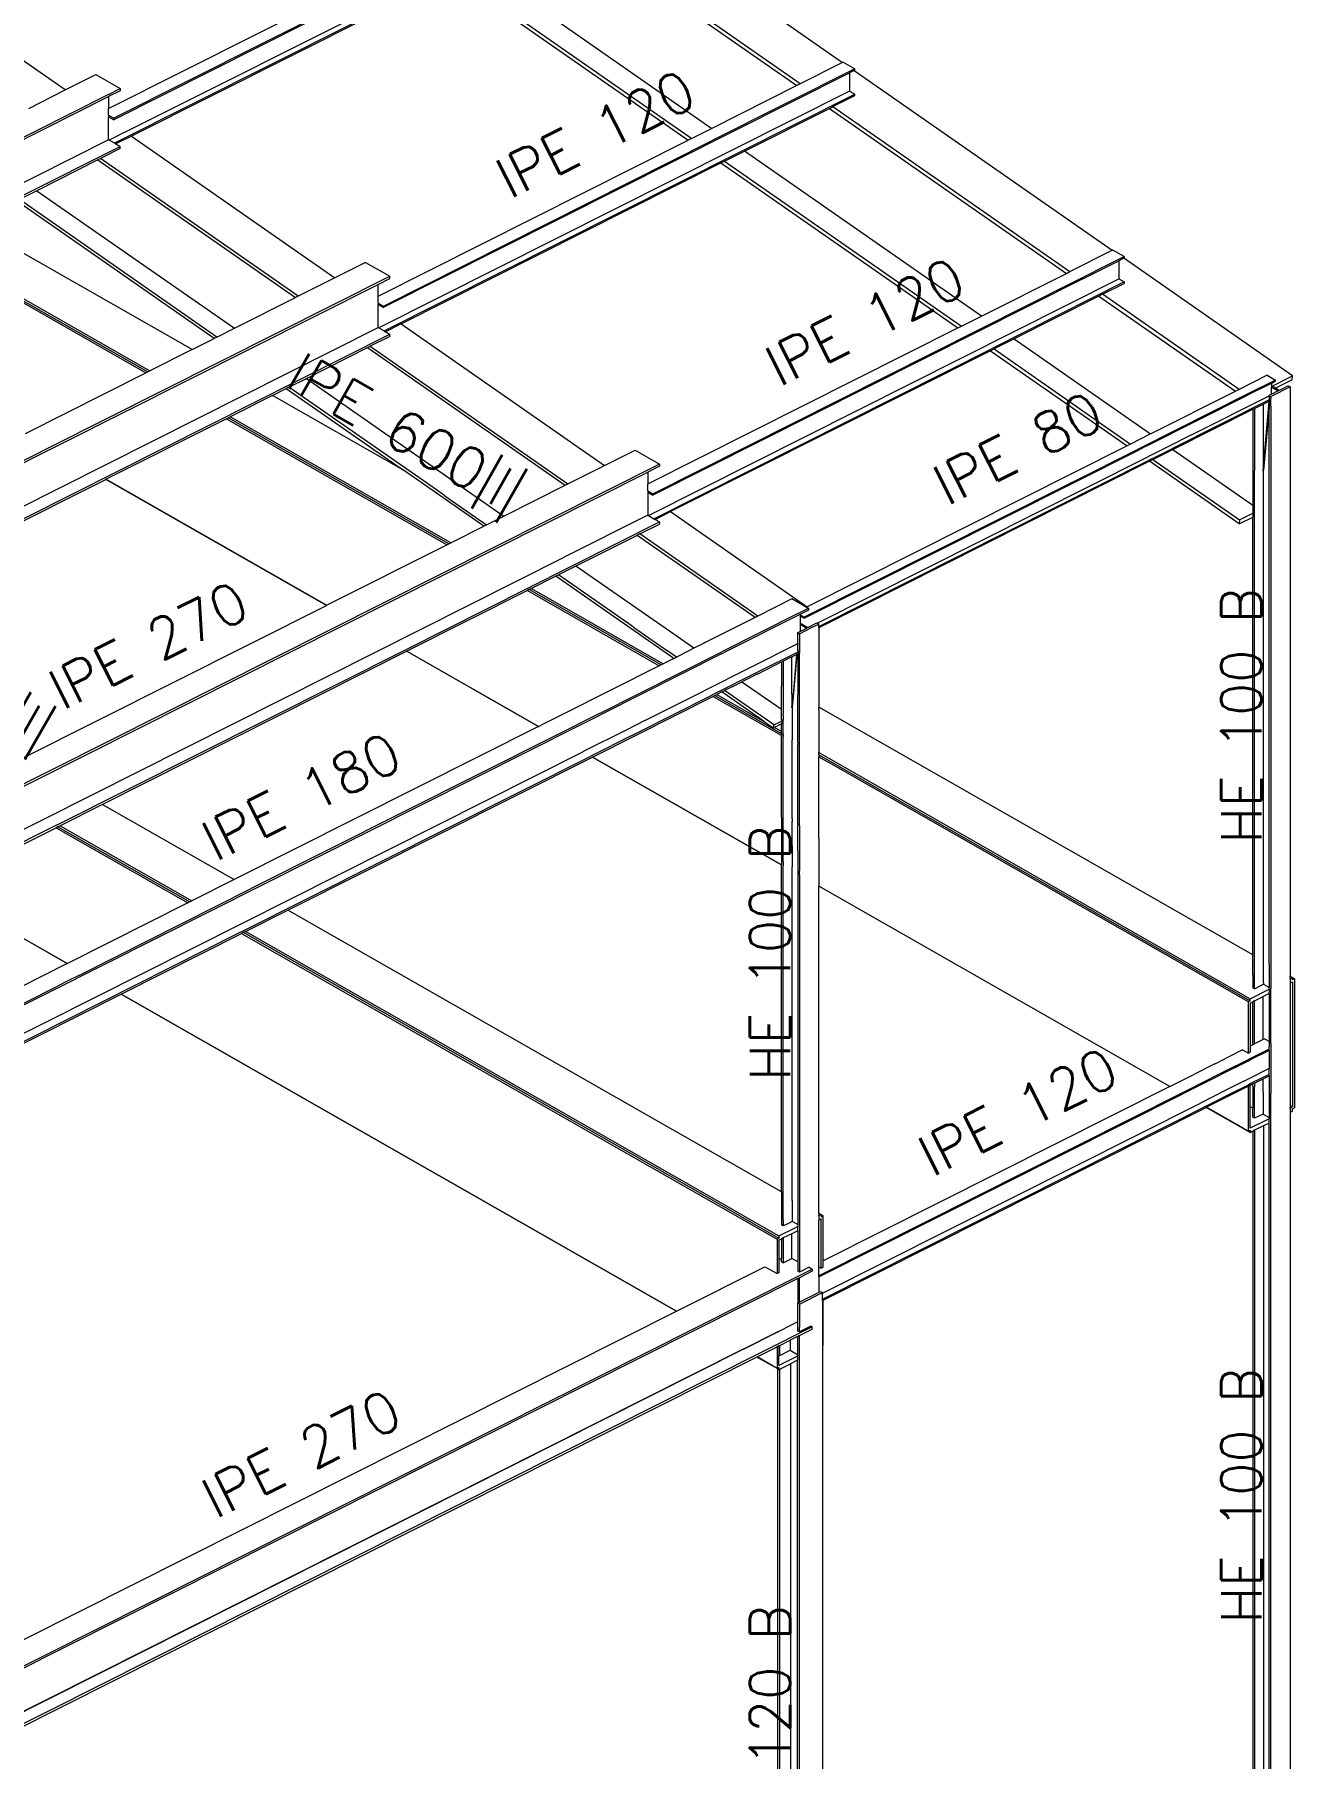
# Model space of a CAD drawing. Header units: millimetres. Extents: x 2 to 172, y 1 to 110.
# Drawn here: x 46.29 to 51.07, y 24.43 to 30.96 of the extents above; entities that cross this region are included whole.
import ezdxf
from ezdxf.enums import TextEntityAlignment as Align

# ---------------------------------------------------------------- set-up
doc = ezdxf.new("R2010")
doc.units = ezdxf.units.MM
doc.layers.add('BARRAS_DE_ACERO', color=7, linetype='Continuous', lineweight=9)
doc.layers.add('REFERENCIA_DE_LAS_BARRAS', color=2, linetype='Continuous', lineweight=9)
doc.styles.add('CYPETXT', font='romans__.ttf', dxfattribs={"height": 0.2})

msp = doc.modelspace()

# ---------------------------------------------------------------- linework, layer by layer
at = {"layer": 'BARRAS_DE_ACERO'}
for p, q in [((48.3588, 31.5276), (46.5932, 30.6392)), ((48.377, 31.5368), (49.3549, 30.8558)), ((46.6375, 30.5927), (48.2605, 31.4094)), ((48.2832, 31.3936), (49.1811, 30.7683)), ((49.1945, 30.7751), (48.2967, 31.4004)), ((46.4091, 30.7517), (45.6864, 31.2551)), ((46.5735, 30.6817), (47.7485, 31.2729)), ((47.9614, 31.2317), (48.8593, 30.6064)), ((47.8722, 31.1868), (48.77, 30.5615)), ((47.8856, 31.1936), (48.7835, 30.5683)), ((47.4309, 31.0661), (46.5932, 30.6445)), ((49.3549, 30.8558), (49.1945, 30.7751)), ((49.3569, 30.8568), (49.3549, 30.8558)), ((49.3569, 30.8568), (49.4007, 30.8318)), ((46.4091, 30.7517), (46.5251, 30.8101)), ((46.5251, 30.8101), (46.6175, 30.7573)), ((47.6179, 29.9294), (49.3803, 30.8162)), ((49.4007, 30.8318), (48.8601, 30.5597)), ((49.1945, 30.7751), (49.1811, 30.7683)), ((49.3985, 30.8254), (49.3803, 30.8162)), ((49.3803, 30.8162), (49.3803, 30.7474)), ((49.3985, 30.8254), (49.4007, 30.8264)), ((49.3985, 30.8254), (50.3764, 30.1443)), ((49.4007, 30.8264), (49.4007, 30.8318)), ((46.5735, 30.7352), (44.3805, 29.6317)), ((46.2706, 30.682), (46.4091, 30.7517)), ((46.5735, 30.7352), (46.6175, 30.7573)), ((46.6175, 30.7487), (46.5735, 30.7266)), ((46.6175, 30.7573), (46.6175, 30.7487)), ((49.3803, 30.7474), (47.5974, 29.8503)), ((47.6178, 29.8386), (49.4007, 30.7358)), ((49.1811, 30.7683), (48.8593, 30.6064)), ((49.3182, 30.6889), (49.4007, 30.7304)), ((49.3803, 30.7474), (49.4007, 30.7358)), ((49.4007, 30.7304), (49.4007, 30.7358)), ((46.5735, 30.6558), (46.5735, 30.6817)), ((46.5735, 30.6558), (46.5735, 30.6504)), ((46.5735, 30.6558), (46.5932, 30.6445)), ((46.5735, 30.6504), (46.5932, 30.6392)), ((46.5735, 30.5631), (46.5735, 30.6504)), ((46.5932, 30.6445), (46.5932, 30.6392)), ((48.9829, 30.5203), (49.3047, 30.6822)), ((49.3047, 30.6822), (49.3182, 30.6889)), ((46.6375, 30.5927), (46.5759, 30.5617)), ((46.6601, 30.5769), (47.4306, 30.0403)), ((48.8593, 30.6064), (48.7835, 30.5683)), ((46.5735, 30.5631), (42.3863, 28.4561)), ((46.5259, 30.4919), (46.6175, 30.538)), ((46.6175, 30.5294), (46.5433, 30.4921)), ((46.5759, 30.5617), (46.5735, 30.5631)), ((46.5962, 30.5501), (46.6012, 30.5473)), ((46.6175, 30.5294), (46.6175, 30.538)), ((47.595, 29.9703), (48.77, 30.5615)), ((47.6147, 29.9331), (48.8601, 30.5597)), ((48.7835, 30.5683), (48.77, 30.5615)), ((48.9071, 30.4821), (48.9829, 30.5203)), ((49.8808, 29.8949), (48.9829, 30.5203)), ((45.413, 29.9319), (46.5259, 30.4919)), ((46.533, 30.4869), (46.3011, 30.3702)), ((46.5433, 30.4921), (46.533, 30.4869)), ((46.533, 30.4869), (46.533, 30.4869)), ((46.533, 30.4869), (47.2818, 29.9654)), ((47.2921, 29.9706), (46.5433, 30.4921)), ((47.6817, 29.8655), (48.8937, 30.4754)), ((48.8937, 30.4754), (48.9071, 30.4821)), ((48.8937, 30.4754), (49.7915, 29.85)), ((48.9071, 30.4821), (49.805, 29.8568)), ((46.9738, 29.8104), (46.225, 30.3319)), ((46.3011, 30.3702), (46.2353, 30.3371)), ((46.9841, 29.8156), (46.2353, 30.3371)), ((46.3011, 30.3702), (47.0499, 29.8487)), ((46.8897, 29.7681), (46.0532, 30.2454)), ((45.8777, 30.1571), (46.7142, 29.6798)), ((45.885, 30.1608), (46.7215, 29.6835)), ((45.8928, 30.1647), (46.7293, 29.6874)), ((50.3764, 30.1443), (50.3784, 30.1453)), ((47.5466, 30.0986), (47.4306, 30.0403)), ((47.5466, 30.0986), (47.639, 30.0459)), ((48.6362, 29.2217), (50.4018, 30.1101)), ((49.8808, 29.8949), (50.2026, 30.0569)), ((50.2651, 30.0359), (50.4018, 30.1047)), ((50.42, 30.1139), (50.4018, 30.1047)), ((51.0599, 29.6683), (50.42, 30.1139)), ((43.9941, 28.2033), (47.595, 30.0152)), ((46.3506, 29.3976), (47.639, 30.0459)), ((47.595, 29.9703), (47.595, 30.0152)), ((48.6189, 29.1388), (50.4018, 30.036)), ((50.2651, 30.0359), (48.6362, 29.2163)), ((50.4222, 30.0243), (49.9242, 29.7738)), ((50.3397, 29.9775), (50.4222, 30.019)), ((50.4222, 30.0243), (50.4222, 30.019)), ((47.0499, 29.8487), (47.2818, 29.9654)), ((47.595, 29.9443), (47.595, 29.9703)), ((47.595, 29.9443), (47.6147, 29.9331)), ((47.6147, 29.9331), (47.6147, 29.9278)), ((47.6147, 29.9278), (47.6179, 29.9294)), ((50.3263, 29.9707), (50.0045, 29.8088)), ((50.3397, 29.9775), (50.3263, 29.9707)), ((50.3263, 29.9707), (50.8439, 29.6102)), ((50.8573, 29.617), (50.3397, 29.9775)), ((47.6817, 29.8655), (48.4522, 29.3289)), ((49.7915, 29.85), (49.805, 29.8568)), ((49.805, 29.8568), (49.8808, 29.8949)), ((46.8897, 29.7681), (46.9738, 29.8104)), ((46.9841, 29.8156), (46.9738, 29.8104)), ((46.9841, 29.8156), (47.0499, 29.8487)), ((47.639, 29.8179), (47.5649, 29.7806)), ((47.595, 29.8516), (47.5974, 29.8503)), ((47.5974, 29.8503), (47.6178, 29.8386)), ((47.6178, 29.8386), (47.6227, 29.8358)), ((47.639, 29.8179), (47.639, 29.8265)), ((48.6166, 29.2588), (49.7915, 29.85)), ((50.0045, 29.8088), (49.9286, 29.7707)), ((50.0045, 29.8088), (50.5212, 29.449)), ((47.3227, 29.6588), (47.5546, 29.7754)), ((47.5546, 29.7754), (47.5649, 29.7806)), ((48.6393, 29.1272), (49.9242, 29.7738)), ((49.9152, 29.7639), (48.7032, 29.154)), ((49.9152, 29.7639), (49.9286, 29.7707)), ((49.9152, 29.7639), (50.4328, 29.4034)), ((49.9286, 29.7707), (50.4463, 29.4102)), ((46.2581, 29.4503), (46.7142, 29.6798)), ((46.7142, 29.6798), (46.7215, 29.6835)), ((50.9819, 29.629), (51.0599, 29.6683)), ((51.0586, 29.6531), (51.0599, 29.6683)), ((47.1944, 29.5942), (47.2465, 29.6204)), ((47.2568, 29.6256), (47.2465, 29.6204)), ((47.2465, 29.6204), (47.691, 29.3109)), ((47.2568, 29.6256), (47.3227, 29.6588)), ((47.7942, 29.2514), (47.2568, 29.6256)), ((50.5221, 29.4483), (50.8439, 29.6102)), ((50.981, 29.6411), (50.8891, 29.5948)), ((50.9789, 29.5981), (50.9727, 29.595)), ((50.9789, 29.6261), (50.9789, 29.6033)), ((50.9789, 29.6261), (51.0049, 29.6112)), ((50.9789, 29.6033), (50.9789, 29.5981)), ((50.981, 29.5992), (50.9789, 29.5981)), ((51.0504, 29.6267), (50.9808, 29.5917)), ((50.981, 29.6411), (50.9955, 29.6483)), ((50.981, 29.6286), (50.981, 29.6411)), ((50.981, 29.5992), (50.9814, 29.5994)), ((51.0049, 29.6112), (50.9814, 29.5994)), ((50.9819, 29.629), (50.9888, 29.6251)), ((50.9955, 29.6213), (50.9888, 29.6251)), ((51.0586, 29.6531), (50.9955, 29.6213)), ((50.9955, 29.6483), (50.9955, 29.6527)), ((51.0093, 29.6134), (50.9955, 29.6213)), ((51.0436, 29.6306), (51.0093, 29.6134)), ((51.0436, 29.6306), (51.0504, 29.6267)), ((51.0504, 29.6267), (51.0504, 27.394)), ((50.508, 29.4031), (50.8891, 29.5948)), ((50.9707, 29.5771), (50.6029, 29.392)), ((50.6066, 29.3895), (50.9091, 29.5417)), ((50.6745, 29.4436), (50.9707, 29.5926)), ((50.9159, 29.5451), (50.948, 29.5613)), ((50.948, 29.5613), (50.9707, 29.5727)), ((50.948, 29.5613), (50.948, 29.3104)), ((50.9727, 29.595), (50.9707, 29.594)), ((50.9707, 29.594), (50.9725, 29.5929)), ((50.9707, 29.5926), (50.9707, 29.594)), ((50.9707, 29.5717), (50.9707, 29.5476)), ((50.9775, 29.5901), (50.9775, 29.5821)), ((50.9775, 29.5542), (50.9775, 29.5821)), ((50.9775, 29.5542), (50.9775, 27.4356)), ((46.5628, 29.2764), (47.0189, 29.5059)), ((47.8554, 29.0286), (47.0189, 29.5059)), ((50.4328, 29.4034), (49.2208, 28.7935)), ((50.4454, 29.4098), (50.4328, 29.4034)), ((50.4463, 29.4102), (50.4454, 29.4098)), ((50.5221, 29.4483), (50.4463, 29.4102)), ((50.508, 29.4031), (50.4781, 29.388)), ((50.5212, 29.449), (50.5221, 29.4483)), ((50.6745, 29.4436), (50.59, 29.401)), ((48.6605, 29.3344), (41.9941, 25.9801)), ((44.6832, 28.5586), (46.3506, 29.3976)), ((48.4522, 29.3289), (48.5681, 29.3872)), ((48.5681, 29.3872), (48.6605, 29.3344)), ((48.6605, 29.3344), (48.6605, 29.3258)), ((49.2095, 28.7497), (50.4781, 29.388)), ((49.2589, 28.7313), (50.5007, 29.3561)), ((49.2644, 28.7185), (50.5137, 29.3471)), ((50.5173, 29.3446), (49.2644, 28.7142)), ((50.2255, 29.2652), (50.4745, 29.3905)), ((50.5007, 29.3561), (50.5142, 29.3629)), ((50.5271, 29.3539), (50.5137, 29.3471)), ((50.5307, 29.3513), (50.5173, 29.3446)), ((50.8579, 29.1074), (50.5173, 29.3446)), ((50.5271, 29.3539), (50.6029, 29.392)), ((50.5307, 29.3513), (50.6066, 29.3895)), ((50.5307, 29.3513), (50.8592, 29.1226)), ((50.6066, 29.3895), (50.9091, 29.1788)), ((45.4085, 28.6956), (46.5623, 29.2761)), ((46.5623, 29.2761), (46.5628, 29.2764)), ((47.3994, 28.7991), (46.5628, 29.2764)), ((47.9953, 29.099), (47.691, 29.3109)), ((48.6605, 29.3258), (48.6166, 29.3037)), ((50.9159, 29.2755), (50.9159, 29.3104)), ((50.9159, 29.174), (50.9159, 29.2755)), ((50.948, 29.3104), (50.9487, 29.3108)), ((50.9487, 29.3108), (50.9502, 29.3115)), ((50.9502, 27.3678), (50.9502, 29.3115)), ((47.848, 29.2139), (47.7942, 29.2514)), ((48.6166, 29.2329), (48.6166, 29.2588)), ((48.6166, 29.2329), (48.6166, 29.2276)), ((48.6166, 29.2329), (48.6362, 29.2217)), ((48.6166, 29.2276), (48.6362, 29.2163)), ((48.6362, 29.2163), (48.6362, 29.2217)), ((50.204, 29.2545), (49.2095, 28.7541)), ((48.6166, 29.1402), (48.2977, 28.9797)), ((48.6189, 29.1388), (48.6393, 29.1272)), ((48.7032, 29.154), (49.2208, 28.7935)), ((50.8592, 29.1226), (50.9091, 29.1477)), ((50.9091, 29.1477), (50.9091, 29.1332)), ((50.9159, 27.4623), (50.9159, 29.174)), ((47.8706, 29.0362), (47.9953, 29.099)), ((47.9953, 29.099), (48.0056, 29.1042)), ((48.1594, 28.863), (48.6605, 29.1151)), ((48.5864, 29.0692), (48.6605, 29.1065)), ((48.6442, 29.1244), (48.6605, 29.1151)), ((48.6605, 29.1151), (48.6605, 29.1065)), ((50.8579, 29.1074), (50.9091, 29.1332)), ((50.8592, 29.1226), (50.8579, 29.1074)), ((50.9091, 27.4747), (50.9091, 29.1332)), ((47.3994, 28.7991), (47.8554, 29.0286)), ((48.5761, 29.064), (48.3442, 28.9473)), ((48.5864, 29.0692), (48.5761, 29.064)), ((49.023, 28.7528), (48.5761, 29.064)), ((49.0333, 28.758), (48.5864, 29.0692)), ((44.5489, 27.0934), (48.2977, 28.9797)), ((48.7149, 28.5978), (48.268, 28.909)), ((47.7006, 28.6321), (48.1594, 28.863)), ((48.1602, 28.8547), (48.6594, 28.5698)), ((48.6667, 28.5735), (48.1674, 28.8584)), ((48.1753, 28.8623), (48.6746, 28.5775)), ((47.3988, 28.7988), (47.3994, 28.7991)), ((49.1856, 28.7677), (48.8967, 28.6223)), ((49.1956, 28.766), (48.903, 28.6187)), ((49.0333, 28.758), (49.023, 28.7528)), ((49.2249, 28.7807), (49.1956, 28.766)), ((49.1956, 28.762), (49.1956, 28.766)), ((49.2095, 28.7541), (49.1956, 28.762)), ((49.1956, 28.7576), (49.1956, 28.762)), ((49.1956, 28.7576), (49.2095, 28.7497)), ((49.1956, 28.7288), (49.1956, 28.7576)), ((49.2095, 28.7541), (49.2095, 28.7497)), ((49.2173, 28.7918), (49.2249, 28.7875)), ((49.2249, 28.7875), (49.2249, 28.7807)), ((48.5625, 28.7163), (48.5448, 28.7287)), ((48.5625, 28.7163), (48.6909, 28.6269)), ((49.1847, 28.6953), (49.1915, 28.6914)), ((49.1915, 28.6914), (49.2398, 28.7157)), ((49.1915, 28.6914), (49.1915, 28.657)), ((49.1956, 28.7282), (49.1934, 28.7271)), ((49.1934, 28.7271), (49.1934, 28.6997)), ((49.1934, 28.7271), (49.219, 28.7126)), ((49.1956, 28.7282), (49.1956, 28.7288)), ((49.2398, 28.7157), (49.2644, 28.7281)), ((49.2589, 28.7313), (49.2576, 28.732)), ((49.2644, 28.7281), (49.2589, 28.7313)), ((49.2644, 28.7185), (49.2644, 28.7281)), ((49.2644, 28.7142), (49.2644, 28.7185)), ((49.2644, 28.7142), (49.2644, 28.4131)), ((46.3813, 27.9683), (47.7006, 28.6321)), ((47.7035, 28.625), (46.5497, 28.0444)), ((47.7035, 28.625), (47.7041, 28.6252)), ((47.7038, 28.6248), (47.7035, 28.625)), ((47.7038, 28.6248), (48.2028, 28.3401)), ((47.7041, 28.6252), (48.2034, 28.3403)), ((48.4333, 28.3892), (48.8967, 28.6223)), ((48.7911, 28.6361), (48.7273, 28.6805)), ((48.8957, 28.6151), (48.903, 28.6187)), ((49.1839, 28.6531), (49.0032, 28.5622)), ((49.1847, 28.622), (49.0325, 28.5454)), ((49.1847, 28.6535), (49.1847, 28.649)), ((49.1847, 28.6535), (49.1847, 28.6535)), ((49.1847, 28.6153), (49.1885, 28.6172)), ((49.1885, 28.6239), (49.1885, 28.6172)), ((49.1915, 28.657), (49.1915, 28.6397)), ((49.1915, 28.6397), (49.1915, 28.6255)), ((49.1915, 28.6255), (49.1915, 28.6187)), ((49.1915, 28.4547), (49.1915, 28.6187)), ((48.8957, 28.6151), (48.4396, 28.3856)), ((48.9953, 28.5582), (48.8349, 28.4775)), ((49.0026, 28.5619), (48.9953, 28.5582)), ((49.0026, 28.5619), (49.0032, 28.5622)), ((49.1231, 28.5843), (49.1299, 28.5877)), ((49.163, 28.6043), (49.1299, 28.5877)), ((49.1299, 28.5877), (49.1299, 28.4898)), ((49.163, 28.6043), (49.1804, 28.6131)), ((49.163, 28.4704), (49.163, 28.6043)), ((49.1804, 28.6131), (49.1671, 28.4602)), ((49.1816, 28.6137), (49.169, 28.4676)), ((49.1804, 28.6131), (49.1816, 28.6137)), ((49.1847, 28.6153), (49.1816, 28.6137)), ((49.1847, 28.6153), (49.1847, 28.4586)), ((49.0246, 28.5415), (48.8721, 28.4647)), ((48.9393, 28.4918), (48.9077, 28.4759)), ((48.9393, 28.4918), (48.9735, 28.509)), ((49.0309, 28.5379), (48.9735, 28.509)), ((48.9735, 28.509), (49.1231, 28.4049)), ((49.0246, 28.5415), (49.0325, 28.5454)), ((49.0309, 28.5379), (49.0388, 28.5418)), ((49.1231, 28.4853), (49.1231, 28.4931)), ((49.1231, 28.4049), (49.1231, 28.4853)), ((49.1299, 28.4892), (49.1299, 28.4898)), ((49.1299, 28.4892), (49.1299, 28.4649)), ((48.5686, 28.312), (48.857, 28.4571)), ((48.6049, 28.3618), (48.8276, 28.4739)), ((48.8349, 28.4775), (48.8276, 28.4739)), ((48.857, 28.4571), (48.8572, 28.4572)), ((48.8643, 28.4608), (48.8572, 28.4572)), ((48.8721, 28.4647), (48.8643, 28.4608)), ((48.8706, 28.4572), (48.8784, 28.4612)), ((48.8706, 28.4572), (49.1231, 28.3131)), ((48.8974, 28.4707), (48.9077, 28.4759)), ((49.0638, 28.3672), (48.9077, 28.4759)), ((49.1299, 28.4649), (49.1299, 28.4566)), ((49.163, 28.4626), (49.163, 28.4704)), ((49.163, 28.4626), (49.163, 28.4122)), ((49.169, 28.4676), (49.1642, 28.4128)), ((49.1847, 28.458), (49.1847, 28.4586)), ((49.1915, 28.4541), (49.1915, 28.4547)), ((49.1915, 28.274), (49.1915, 28.4541)), ((48.4333, 28.3892), (48.2657, 28.3048)), ((48.3621, 28.3466), (48.4396, 28.3856)), ((48.6049, 28.3618), (48.5392, 28.3287)), ((49.0592, 28.358), (49.0932, 28.3343)), ((49.0943, 28.346), (49.0638, 28.3672)), ((49.0943, 28.346), (49.1154, 28.3566)), ((49.1231, 28.3897), (49.1231, 28.4049)), ((49.1231, 28.3869), (49.1231, 28.3897)), ((49.1231, 28.3652), (49.1231, 28.3869)), ((49.126, 28.3508), (49.1271, 28.3625)), ((49.1299, 28.4083), (49.1299, 28.4001)), ((49.1299, 28.4001), (49.1299, 28.3878)), ((49.1299, 28.383), (49.1299, 28.3878)), ((49.1299, 28.3176), (49.1299, 28.3639)), ((50.9091, 27.4747), (49.2644, 28.4131)), ((49.2644, 28.4125), (49.2644, 28.4131)), ((49.2644, 28.4047), (49.2644, 28.4125)), ((45.4389, 26.8757), (48.3621, 28.3466)), ((48.2028, 28.3401), (47.049, 27.7595)), ((48.2657, 28.3048), (47.1113, 27.724)), ((48.2034, 28.3403), (48.2028, 28.3401)), ((48.5557, 28.3055), (48.4003, 28.2274)), ((48.4072, 28.224), (48.5748, 28.3084)), ((48.5557, 28.3055), (48.5686, 28.312)), ((49.0932, 28.3343), (49.0936, 28.3384)), ((49.0932, 28.3343), (49.0972, 28.3363)), ((49.0936, 28.3384), (49.0943, 28.346)), ((49.1231, 28.3493), (49.126, 28.3508)), ((49.1231, 28.3131), (49.1231, 28.3215)), ((49.1231, 28.3131), (49.1231, 28.3053)), ((49.1299, 28.3079), (49.1299, 28.3016)), ((49.1299, 27.9993), (49.1299, 28.3016)), ((49.1642, 28.282), (49.1642, 28.2896)), ((45.6196, 26.8597), (48.371, 28.2441)), ((47.071, 27.5585), (48.4003, 28.2274)), ((48.4066, 28.2238), (48.4072, 28.224)), ((48.4072, 28.224), (49.1231, 27.8156)), ((49.1642, 28.0443), (49.1642, 28.282)), ((49.1847, 28.2779), (49.1847, 28.2701)), ((49.1847, 27.9842), (49.1847, 28.2701)), ((49.1915, 27.9641), (49.1915, 28.274)), ((49.2644, 28.2324), (49.2644, 28.2409)), ((49.2644, 28.2409), (50.8995, 27.3079)), ((49.2644, 28.2324), (50.899, 27.2998)), ((49.2644, 27.9149), (49.2644, 28.2246)), ((49.2644, 28.2246), (49.3023, 28.203)), ((49.2644, 28.2246), (49.2644, 28.2246)), ((50.8923, 27.2958), (49.3023, 28.203)), ((46.5497, 28.0444), (46.3893, 27.9637)), ((46.5497, 28.0444), (47.049, 27.7595)), ((49.1642, 27.9898), (49.1642, 28.0443)), ((46.3813, 27.9683), (45.9095, 27.7309)), ((46.3893, 27.9637), (46.3815, 27.9597)), ((46.3893, 27.9637), (46.8886, 27.6788)), ((49.1231, 27.9956), (49.1231, 27.9124)), ((49.1299, 27.9917), (49.1299, 27.9993)), ((49.1299, 27.8352), (49.1299, 27.9917)), ((49.1642, 27.9898), (49.1642, 27.9797)), ((49.1642, 27.9721), (49.1642, 27.9797)), ((49.1642, 27.8889), (49.1642, 27.9721)), ((49.1847, 27.9705), (49.1847, 27.9842)), ((49.1847, 27.9705), (49.1847, 27.968)), ((49.1847, 27.9604), (49.1847, 27.968)), ((49.1915, 27.9641), (49.1915, 27.9565)), ((45.9181, 27.7266), (46.3742, 27.9561)), ((46.3815, 27.9597), (46.3742, 27.9561)), ((46.3742, 27.9561), (46.8734, 27.6712)), ((46.3815, 27.9597), (46.8807, 27.6749)), ((49.1231, 27.9124), (49.1231, 27.8156)), ((49.1847, 27.8691), (49.1847, 27.9604)), ((49.1915, 27.9565), (49.1915, 27.7919)), ((49.2644, 27.9149), (49.2644, 27.8317)), ((49.1299, 27.8271), (49.1299, 27.8352)), ((49.1642, 27.8889), (49.1642, 27.8075)), ((49.1847, 27.8691), (49.1847, 27.7798)), ((49.2644, 27.8317), (49.2644, 27.7349)), ((49.1231, 27.8149), (49.1231, 27.8156)), ((49.1299, 27.8271), (49.1299, 27.8117)), ((49.1299, 27.8271), (49.1299, 27.8271)), ((49.1299, 27.811), (49.1299, 27.8117)), ((49.1299, 26.4683), (49.1299, 27.811)), ((49.1642, 27.8075), (49.1642, 27.8075)), ((49.1847, 27.7798), (49.1847, 26.5409)), ((49.1915, 27.7759), (49.1915, 27.7919)), ((49.1915, 27.7759), (49.1915, 26.3115)), ((45.9176, 27.7263), (46.4168, 27.4414)), ((45.9181, 27.7266), (46.4174, 27.4417)), ((46.4635, 27.398), (47.1113, 27.724)), ((47.049, 27.7595), (46.8886, 27.6788)), ((49.2644, 27.7343), (49.2644, 27.7349)), ((50.5946, 26.9753), (49.2644, 27.7343)), ((49.2644, 26.4954), (49.2644, 27.7343)), ((46.8807, 27.6749), (46.8734, 27.6712)), ((46.8886, 27.6788), (46.8807, 27.6749)), ((47.0924, 27.5625), (47.2528, 27.6432)), ((47.071, 27.5585), (45.6196, 26.8282)), ((47.0773, 27.5549), (49.1063, 26.3971)), ((47.0924, 27.5625), (47.0846, 27.5585)), ((48.9758, 26.4878), (47.0924, 27.5625)), ((46.4168, 27.4414), (45.5379, 26.9992)), ((50.9091, 27.3977), (50.9091, 27.4747)), ((50.9159, 27.3455), (50.9159, 27.4623)), ((50.9707, 27.4395), (50.9707, 27.3702)), ((50.9091, 27.3977), (50.9091, 27.3494)), ((50.9775, 27.4356), (50.9775, 27.3636)), ((51.0504, 27.394), (51.0599, 27.3886)), ((51.0504, 27.3856), (51.0504, 27.394)), ((51.0504, 27.3838), (51.0599, 27.3886)), ((51.0504, 27.3856), (51.0504, 27.3838)), ((51.0599, 27.3886), (51.0599, 27.388)), ((51.0599, 27.388), (51.0672, 27.3838)), ((51.0599, 27.3802), (51.0599, 27.388)), ((51.0672, 27.3838), (51.0599, 27.3802)), ((51.0672, 27.3838), (51.0672, 26.8941)), ((45.6196, 26.8214), (46.6206, 27.3251)), ((46.2521, 27.2917), (46.38, 27.356)), ((46.3944, 27.3633), (46.38, 27.356)), ((46.4035, 27.3679), (46.3944, 27.3633)), ((46.6206, 27.3251), (48.7253, 26.1242)), ((48.7259, 26.1245), (46.6212, 27.3254)), ((50.8995, 27.3079), (50.9707, 27.3437)), ((50.9159, 27.3455), (50.9091, 27.3494)), ((50.9159, 27.3455), (50.9502, 27.3628)), ((50.9159, 27.3001), (50.948, 27.3162)), ((50.9707, 27.3276), (50.948, 27.3162)), ((50.948, 27.1532), (50.948, 27.3162)), ((50.9707, 27.3702), (50.9707, 27.3576)), ((50.9707, 27.3576), (50.9707, 27.3511)), ((50.9707, 27.3437), (50.9707, 27.3327)), ((50.9707, 27.3276), (50.9707, 27.3327)), ((50.9707, 27.3276), (50.9707, 27.1461)), ((50.9775, 27.3636), (50.9775, 27.3471)), ((50.9775, 27.3401), (50.9775, 27.3471)), ((50.9775, 27.3393), (50.9775, 27.3401)), ((50.9775, 27.3311), (50.9775, 27.3393)), ((50.9775, 27.1376), (50.9775, 27.3311)), ((51.0504, 27.3678), (51.0504, 26.9035)), ((50.8995, 27.2995), (50.8923, 27.2958)), ((50.899, 27.2998), (50.8995, 27.2995)), ((50.8995, 27.2995), (50.8995, 27.3079)), ((50.8995, 27.2919), (50.9091, 27.2966)), ((50.8995, 27.2919), (50.8995, 27.1288)), ((50.9091, 27.1336), (50.9091, 27.2966)), ((50.8704, 27.1141), (50.7815, 27.0694)), ((50.9091, 27.1336), (50.8995, 27.1288)), ((50.8995, 27.1288), (50.8995, 27.1053)), ((50.9159, 27.137), (50.9091, 27.1336)), ((50.948, 27.1532), (50.9159, 27.137)), ((50.9707, 27.1461), (50.9535, 27.1559)), ((50.9707, 27.1461), (50.9707, 27.1258)), ((50.9707, 27.1175), (50.9707, 27.1258)), ((50.9775, 27.1376), (50.9775, 26.949)), ((50.7628, 27.06), (50.6853, 27.021)), ((50.8419, 27.0474), (50.7328, 26.9925)), ((50.7628, 27.06), (50.7815, 27.0694)), ((50.8448, 27.0542), (50.8066, 27.035)), ((50.8419, 27.0474), (50.8923, 27.0728)), ((50.8448, 27.0542), (50.8923, 27.0781)), ((50.8995, 27.1053), (50.8923, 27.1016)), ((50.8923, 27.0728), (50.8995, 27.0764)), ((50.9707, 27.1122), (50.8995, 27.0764)), ((50.9707, 27.1122), (50.9707, 27.0434)), ((50.5951, 26.9756), (50.6095, 26.9828)), ((50.6095, 26.9828), (50.6853, 27.021)), ((50.7328, 26.9925), (50.6439, 26.9478)), ((50.8066, 27.035), (50.751, 27.007)), ((50.8756, 26.9956), (50.8069, 26.961)), ((50.8186, 26.945), (50.8923, 26.9821)), ((50.8756, 26.9956), (50.8827, 26.9992)), ((50.8827, 26.9992), (50.8923, 27.004)), ((50.8995, 27.0076), (50.8923, 27.004)), ((50.896, 26.984), (50.8923, 26.9821)), ((50.8995, 26.9857), (50.896, 26.984)), ((50.9707, 27.0434), (50.8995, 27.0076)), ((50.9031, 26.9875), (50.8995, 26.9857)), ((50.9159, 26.9887), (50.9091, 26.9852)), ((50.9159, 26.9887), (50.948, 27.0048)), ((50.9159, 26.9887), (50.9159, 26.9726)), ((50.948, 26.9981), (50.948, 27.0048)), ((50.948, 26.9543), (50.948, 26.9981)), ((50.9707, 27.0215), (50.9707, 27.0434)), ((50.9707, 27.0162), (50.9707, 26.9414)), ((49.2644, 26.2537), (50.6439, 26.9478)), ((49.2786, 26.1701), (50.771, 26.921)), ((50.5946, 26.9753), (49.2812, 26.3145)), ((50.8069, 26.961), (50.708, 26.9112)), ((50.771, 26.921), (50.8186, 26.945)), ((50.8995, 26.9804), (50.8923, 26.9768)), ((50.901, 26.9811), (50.8995, 26.9804)), ((50.8995, 26.8988), (50.8995, 26.9804)), ((50.9091, 26.9765), (50.9091, 26.8933)), ((50.9159, 26.855), (50.9159, 26.9726)), ((50.9707, 26.9414), (50.9707, 26.8582)), ((50.9775, 26.9375), (50.9775, 26.949)), ((50.9775, 23.6798), (50.9775, 26.9375)), ((49.2786, 26.192), (50.708, 26.9112)), ((49.2812, 26.1661), (50.7327, 26.8965)), ((50.7333, 26.8968), (50.7327, 26.8965)), ((50.8995, 26.8013), (50.7327, 26.8965)), ((50.8923, 26.8061), (50.7333, 26.8968)), ((50.9091, 26.8933), (50.8995, 26.8988)), ((50.9091, 26.8589), (50.9091, 26.8933)), ((50.9707, 26.8582), (50.9707, 26.8531)), ((50.9707, 26.8371), (50.9707, 26.8531)), ((51.0504, 26.9035), (51.0504, 26.8959)), ((51.0504, 26.9035), (51.0504, 26.9035)), ((51.0599, 26.898), (51.0504, 26.9035)), ((51.0599, 26.898), (51.0504, 26.8933)), ((51.0504, 26.8933), (51.0504, 26.8959)), ((51.0504, 26.8933), (51.0504, 26.8772)), ((51.0504, 26.8772), (51.0599, 26.882)), ((51.0504, 26.8772), (51.0504, 23.7164)), ((51.0599, 26.8904), (51.0672, 26.8941)), ((51.0599, 26.882), (51.0599, 26.8904)), ((50.8923, 26.8061), (50.8995, 26.8097)), ((50.8995, 26.8097), (50.8995, 26.8013)), ((50.8995, 26.8013), (50.9091, 26.8061)), ((50.9159, 26.8095), (50.9091, 26.8061)), ((50.9091, 26.8061), (50.9091, 23.7188)), ((50.9502, 26.8268), (50.9502, 23.7322)), ((50.9707, 23.7205), (50.9707, 26.8371)), ((49.1231, 26.576), (49.1231, 26.4508)), ((49.1642, 26.5441), (49.1642, 26.4641)), ((49.1847, 26.5409), (49.1847, 26.5324)), ((49.1847, 26.5324), (49.1847, 26.4524)), ((48.9758, 26.4878), (49.1136, 26.4092)), ((49.1299, 26.4683), (49.1299, 26.4653)), ((49.1299, 26.4653), (49.1299, 26.4469)), ((49.2644, 26.4954), (49.2739, 26.4899)), ((49.2644, 26.4954), (49.2644, 26.4869)), ((49.2644, 26.4852), (49.2644, 26.4869)), ((49.2644, 26.306), (49.2644, 26.4691)), ((49.1136, 26.4092), (49.1745, 26.4399)), ((49.1136, 26.4092), (49.1136, 26.4008)), ((49.1136, 26.3932), (49.1231, 26.398)), ((49.1299, 26.4014), (49.1231, 26.398)), ((49.1231, 26.398), (49.1231, 26.3334)), ((49.162, 26.4176), (49.1299, 26.4014)), ((49.1299, 26.4014), (49.1299, 26.3076)), ((49.1847, 26.429), (49.162, 26.4176)), ((49.162, 26.3237), (49.162, 26.4176)), ((49.1745, 26.4399), (49.1847, 26.445)), ((49.1847, 26.4524), (49.1847, 26.445)), ((49.1847, 26.429), (49.1847, 26.445)), ((49.1136, 26.3932), (49.1136, 26.3195)), ((49.1231, 26.3334), (49.1231, 26.3243)), ((48.7259, 26.1245), (49.0601, 26.2926)), ((49.0601, 26.2926), (49.1063, 26.2663)), ((49.1136, 26.2699), (49.1063, 26.2663)), ((49.1231, 26.3243), (49.1136, 26.3195)), ((49.1136, 26.3195), (49.1136, 26.2699)), ((49.1231, 26.3115), (49.1231, 26.3243)), ((49.1299, 26.3076), (49.1231, 26.3115)), ((49.1299, 26.3076), (49.162, 26.3237)), ((49.181, 26.2542), (49.24, 26.2839)), ((49.1847, 26.3108), (49.1847, 26.2947)), ((49.1847, 26.2947), (49.1847, 26.2763)), ((49.1915, 26.2724), (49.1847, 26.2763)), ((49.1915, 26.3115), (49.1915, 26.2724)), ((49.228, 26.2907), (49.1915, 26.2724)), ((49.24, 26.2753), (49.1915, 26.2509)), ((49.228, 26.2907), (49.24, 26.2839)), ((49.24, 26.2839), (49.24, 26.2753)), ((49.2644, 26.2927), (49.2644, 26.306)), ((49.2644, 26.2756), (49.2644, 26.2927)), ((45.5467, 24.4255), (49.181, 26.2542)), ((49.1847, 26.2475), (49.1847, 26.1699)), ((49.2644, 26.259), (49.273, 26.2633)), ((49.271, 26.1992), (49.2786, 26.1949)), ((49.1911, 26.1508), (49.1836, 26.1551)), ((49.1836, 26.1551), (49.1836, 26.0834)), ((49.1847, 26.1699), (49.1847, 26.1625)), ((49.1847, 26.1623), (49.1847, 26.1625)), ((49.1909, 26.1588), (49.1915, 26.1584)), ((49.1911, 26.1508), (49.196, 26.1533)), ((49.1911, 26.1508), (49.1911, 26.0871)), ((49.1915, 26.1584), (49.1915, 26.1733)), ((49.2644, 26.1951), (49.196, 26.1607)), ((49.196, 26.1533), (49.2739, 26.1925)), ((49.2644, 26.1951), (49.2644, 26.1958)), ((49.2739, 26.1925), (49.2786, 26.1949)), ((49.2786, 26.1648), (49.2786, 26.1701)), ((48.7253, 26.1242), (48.7259, 26.1245)), ((49.1836, 26.0834), (49.1836, 26.0498)), ((49.1836, 26.0834), (49.1836, 26.0834)), ((49.1911, 26.0871), (49.1911, 26.0618)), ((49.2348, 26.0675), (49.1911, 26.0455)), ((49.2348, 26.0675), (49.24, 26.0646)), ((49.24, 26.0646), (45.6479, 24.2571)), ((49.1063, 26.0445), (48.9787, 25.9803)), ((48.9787, 25.9802), (49.1063, 26.0445)), ((49.1836, 26.0276), (49.1559, 26.0136)), ((49.1559, 26.0136), (49.1559, 25.976)), ((49.1911, 26.0455), (49.1836, 26.0498)), ((49.1911, 26.0314), (49.1836, 26.0276)), ((49.1836, 26.0276), (49.1836, 25.9602)), ((49.1911, 26.0455), (49.1911, 26.0618)), ((49.1911, 26.0314), (49.24, 26.0559)), ((49.1911, 22.7735), (49.1911, 26.0314)), ((49.24, 26.0559), (49.24, 26.0646)), ((48.9781, 25.98), (45.6479, 24.3043)), ((48.9781, 25.98), (48.9787, 25.9802)), ((48.9781, 25.98), (48.9781, 25.98)), ((48.9787, 25.9802), (48.9787, 25.9803)), ((49.109, 25.9053), (49.03, 25.9503)), ((49.0306, 25.9506), (49.1063, 25.9887)), ((49.1136, 25.9924), (49.1136, 25.9578)), ((49.1136, 25.9578), (49.1165, 25.9562)), ((49.1136, 25.9187), (49.1136, 25.9578)), ((49.1836, 25.9539), (49.1136, 25.9187)), ((49.1165, 25.9562), (49.1165, 25.9938)), ((49.1165, 25.9562), (49.1559, 25.976)), ((49.1559, 25.976), (49.1836, 25.9602)), ((49.1836, 25.9379), (49.1579, 25.9249)), ((49.1836, 25.9602), (49.1836, 25.9539)), ((49.1836, 25.9539), (49.1836, 25.9379)), ((49.1836, 22.8223), (49.1836, 25.9379)), ((49.2812, 25.9955), (49.2786, 25.9941)), ((49.1136, 25.9111), (49.1063, 25.9074)), ((49.109, 22.8204), (49.109, 25.9053)), ((49.109, 25.9053), (49.1136, 25.9026)), ((49.1136, 25.9111), (49.1136, 25.9026)), ((49.1136, 25.9026), (49.1165, 25.9041)), ((49.1165, 25.9041), (49.1579, 25.9249)), ((49.1579, 25.9249), (49.1579, 22.8369))]:
    msp.add_line(p, q, dxfattribs=at)
for points in [[(48.3791, 31.4472), (46.5962, 30.5501), (46.5759, 30.5617)], [(47.8722, 31.1868), (46.6601, 30.5769), (46.6012, 30.5473), (46.6175, 30.538)], [(45.6885, 30.2813), (46.5735, 30.7266), (46.5735, 30.6817)], [(49.3047, 30.6822), (50.2026, 30.0569), (50.216, 30.0636)], [(49.3182, 30.6889), (50.216, 30.0636), (50.3764, 30.1443)], [(50.4018, 30.1101), (50.4222, 30.1203), (50.3784, 30.1453)], [(50.4222, 30.1203), (50.4222, 30.115), (50.42, 30.1139)], [(50.4018, 30.1047), (50.4018, 30.036), (50.4222, 30.0243)], [(47.4306, 30.0403), (47.2921, 29.9706), (47.2818, 29.9654)], [(47.595, 30.0152), (47.639, 30.0373), (47.639, 30.0459)], [(45.1883, 28.6406), (47.595, 29.8516), (47.595, 29.939)], [(47.595, 29.9443), (47.595, 29.939), (47.6147, 29.9278)], [(47.6817, 29.8655), (47.6227, 29.8358), (47.639, 29.8265)], [(45.4009, 28.7004), (45.4004, 28.7001), (47.639, 29.8265)], [(46.8897, 29.7681), (46.7293, 29.6874), (46.7215, 29.6835)], [(47.5546, 29.7754), (48.3033, 29.254), (48.3136, 29.2591)], [(47.5649, 29.7806), (48.3136, 29.2591), (48.4522, 29.3289)], [(50.964, 29.6707), (50.8573, 29.617), (50.8439, 29.6102)], [(50.964, 29.6707), (50.9955, 29.6527), (50.8855, 29.5974)], [(47.3227, 29.6588), (48.0714, 29.1373), (48.3033, 29.254)], [(50.8855, 29.5974), (50.4799, 29.3933), (50.4745, 29.3905)], [(50.9789, 29.6261), (50.981, 29.6272), (50.981, 29.6282)], [(50.9819, 29.629), (50.981, 29.6286), (50.981, 29.6282)], [(47.691, 29.3109), (47.1944, 29.5942), (47.0341, 29.5135)], [(50.9091, 29.5417), (50.9159, 29.5451), (50.9159, 29.3104)], [(50.9091, 29.5417), (50.9091, 29.1788), (50.9091, 29.1477)], [(50.948, 29.3104), (50.9707, 29.5717), (50.9707, 29.5727)], [(50.9707, 27.4395), (50.9707, 29.5476), (50.9502, 29.3115)], [(50.9707, 29.5926), (50.9707, 29.5771), (50.9707, 29.5727)], [(50.9725, 29.5929), (50.9775, 29.5901), (50.9808, 29.5917)], [(47.0189, 29.5059), (47.0262, 29.5096), (47.0341, 29.5135)], [(47.8554, 29.0286), (47.8627, 29.0322), (47.0262, 29.5096)], [(47.8627, 29.0322), (47.8706, 29.0362), (47.0341, 29.5135)], [(50.59, 29.401), (50.5142, 29.3629), (50.5142, 29.3629)], [(44.9717, 27.4697), (45.7138, 27.8432), (48.6166, 29.3037), (48.6166, 29.2588)], [(46.245, 28.2182), (47.3988, 28.7988), (46.5623, 29.2761)], [(47.848, 29.2139), (48.0056, 29.1042), (48.0714, 29.1373)], [(48.6166, 29.2276), (48.6166, 29.1402), (48.6189, 29.1388)], [(50.2255, 29.2652), (50.2253, 29.2652), (50.204, 29.2545)], [(48.6393, 29.1272), (48.6442, 29.1244), (48.7032, 29.154)], [(48.7273, 28.6805), (48.4216, 28.8934), (48.3442, 28.9473), (48.2784, 28.9142)], [(48.268, 28.909), (48.1753, 28.8623), (48.1674, 28.8584)], [(48.5448, 28.7287), (48.2784, 28.9142), (48.268, 28.909)], [(48.1674, 28.8584), (48.1602, 28.8547), (48.1602, 28.8547), (47.7041, 28.6252)], [(49.2208, 28.7935), (49.2173, 28.7918), (49.1626, 28.823), (49.0333, 28.758)], [(49.023, 28.7528), (48.8344, 28.6579), (48.8271, 28.6542), (48.7911, 28.6361), (48.7355, 28.6081), (48.7253, 28.603)], [(49.1856, 28.7677), (49.1856, 28.7677), (49.2249, 28.7875)], [(49.1839, 28.6531), (49.1847, 28.6535), (49.1847, 28.6953)], [(49.1847, 28.6953), (49.1934, 28.6997), (49.219, 28.7126)], [(49.1956, 28.7288), (49.1972, 28.7296), (49.2076, 28.7237), (49.2233, 28.7148), (49.2576, 28.732)], [(48.7149, 28.5978), (48.7253, 28.603), (48.6909, 28.6269)], [(49.1885, 28.6239), (49.1847, 28.622), (49.1885, 28.6239), (49.1847, 28.6261), (49.1847, 28.649)], [(48.6594, 28.5698), (48.2936, 28.3857), (48.2177, 28.3476), (48.2034, 28.3403)], [(48.7149, 28.5978), (48.6746, 28.5775), (48.6667, 28.5735), (48.6594, 28.5698)], [(49.0388, 28.5418), (49.1231, 28.5843), (49.1231, 28.4931)], [(48.5748, 28.3084), (48.8633, 28.4535), (48.8706, 28.4572)], [(49.1231, 27.9956), (49.1231, 28.3053), (48.8633, 28.4535)], [(49.1299, 28.4566), (49.1299, 28.4219), (49.1299, 28.4083)], [(49.1642, 28.4128), (49.163, 28.4122), (49.1671, 28.4602)], [(49.1847, 28.2779), (49.1847, 28.2824), (49.1847, 28.458)], [(49.1154, 28.3566), (49.1271, 28.3625), (49.1231, 28.3652)], [(49.1299, 28.383), (49.1299, 28.3649), (49.1299, 28.3639)], [(49.1642, 28.4128), (49.1642, 28.2981), (49.1642, 28.2896)], [(49.2644, 28.4047), (49.2644, 28.3063), (49.2644, 28.2409)], [(48.5392, 28.3287), (48.3715, 28.2444), (48.371, 28.2441)], [(49.1299, 28.3079), (49.1299, 28.3092), (49.1299, 28.3176)], [(49.1231, 26.576), (47.2528, 27.6432), (48.4066, 28.2238)], [(49.1231, 26.576), (49.1231, 27.8149), (48.4066, 28.2238)], [(49.2644, 28.2324), (49.2644, 28.2246), (49.3023, 28.203)], [(49.1642, 26.5441), (49.1642, 27.7915), (49.1642, 27.8075)], [(50.5946, 26.9753), (50.5951, 26.9756), (49.2644, 27.7349)], [(46.8734, 27.6712), (46.4174, 27.4417), (46.4168, 27.4414)], [(46.6206, 27.3251), (46.6212, 27.3254), (47.0773, 27.5549)], [(48.9682, 26.4838), (47.0846, 27.5585), (47.0773, 27.5549)], [(46.4635, 27.398), (46.4165, 27.3744), (46.4035, 27.3679)], [(51.0504, 27.3838), (51.0504, 27.3678), (51.0599, 27.3726), (51.0599, 26.898)], [(50.9502, 27.3678), (50.9502, 27.3628), (50.9668, 27.3533)], [(50.9707, 27.3437), (50.9707, 27.3511), (50.9668, 27.3533)], [(50.8704, 27.1141), (50.8923, 27.1016), (50.8923, 27.2958)], [(50.9159, 27.137), (50.9159, 27.3001), (50.9091, 27.2966)], [(50.9707, 27.1122), (50.9707, 27.1175), (50.8923, 27.0781)], [(50.948, 27.1532), (50.9502, 27.1543), (50.9535, 27.1559)], [(49.273, 26.2633), (50.639, 26.9506), (50.751, 27.007)], [(50.9091, 26.9765), (50.9091, 26.9852), (50.901, 26.9811)], [(50.948, 27.0048), (50.9707, 27.0162), (50.9707, 27.0215), (50.9031, 26.9875)], [(50.8923, 26.8061), (50.8923, 26.9768), (50.7333, 26.8968)], [(50.948, 26.9543), (50.948, 26.8711), (50.9707, 26.8582)], [(50.9707, 26.8531), (50.8995, 26.8173), (50.8995, 26.8988)], [(50.948, 26.8711), (50.9159, 26.855), (50.9091, 26.8589)], [(50.9707, 26.8371), (50.9502, 26.8268), (50.9159, 26.8095)], [(50.9159, 26.8095), (50.9159, 23.7149), (50.9502, 23.7322)], [(48.9682, 26.4838), (49.1136, 26.4008), (49.1063, 26.3971), (49.1063, 26.2663)], [(49.1847, 26.4524), (49.1642, 26.4641), (49.1471, 26.4555), (49.1299, 26.4469), (49.1231, 26.4508)], [(49.2739, 26.4893), (49.2739, 26.4899), (49.2644, 26.4852), (49.2644, 26.4691)], [(49.2644, 26.2927), (49.2739, 26.2873), (49.2739, 26.4739), (49.2644, 26.4691)], [(49.2812, 26.3145), (49.2812, 26.4852), (49.2739, 26.4893), (49.2739, 26.4815), (49.2812, 26.4852)], [(49.1847, 26.429), (49.1847, 26.3108), (49.162, 26.3237)], [(49.2644, 26.2537), (49.2644, 26.259), (49.2644, 26.2756)], [(49.2739, 26.2873), (49.2812, 26.291), (49.2812, 26.3145)], [(49.1915, 26.1733), (49.1915, 26.2509), (49.1847, 26.2475), (45.6196, 24.4536)], [(49.2644, 26.2537), (49.2644, 26.1958), (49.271, 26.1992)], [(49.1836, 26.1551), (49.1909, 26.1588), (49.1847, 26.1623)], [(49.196, 26.1607), (49.1953, 26.1603), (49.1923, 26.1588), (49.1915, 26.1584)], [(49.2786, 26.1701), (49.2786, 26.192), (49.2786, 26.1949)], [(49.2812, 25.9955), (49.2812, 26.1661), (49.2786, 26.1648)], [(49.2786, 26.1648), (49.2786, 25.9941), (49.2786, 22.8176)], [(45.6364, 24.6512), (45.6364, 24.5699), (48.7253, 26.1242)], [(49.1063, 26.0445), (49.1136, 26.0482), (49.1165, 26.0496), (49.1559, 26.0694), (49.1836, 26.0834)], [(49.1165, 26.0496), (49.1165, 26.0496), (49.1559, 26.0694)], [(49.1559, 26.0694), (49.1559, 26.0694), (49.1836, 26.0834)], [(49.1063, 26.0445), (49.1063, 26.0445), (49.1136, 26.0481)], [(49.1136, 26.0482), (49.1136, 26.0481), (49.1165, 26.0496)], [(49.1136, 25.9924), (49.1165, 25.9938), (49.1559, 26.0136)], [(45.6479, 24.3043), (48.9781, 25.98), (48.9787, 25.9803)], [(49.03, 25.9503), (45.6479, 24.2485), (45.6479, 20.9833)], [(49.1136, 25.9924), (49.1063, 25.9887), (49.1063, 25.9074), (49.0306, 25.9506), (49.03, 25.9503)], [(49.109, 22.8204), (49.1165, 22.8161), (49.1165, 25.9041)]]:
    msp.add_lwpolyline(points, dxfattribs=at)
for points in [[(48.8784, 28.4612), (49.0592, 28.358), (48.8974, 28.4707), (48.8784, 28.4612)], [(49.0972, 28.3363), (49.1231, 28.3215), (49.1231, 28.3493), (49.0972, 28.3363)]]:
    msp.add_lwpolyline(points, close=True, dxfattribs=at)

# ---------------------------------------------------------------- texts
at = {"layer": 'REFERENCIA_DE_LAS_BARRAS', "style": 'CYPETXT'}
for s, rotation, width, p, p2 in [('IPE 120', 26.70034, 0.844169, (48.0927, 30.3359), (48.8123, 30.6978)), ('IPE 120', 26.70034, 0.844169, (49.1142, 29.6244), (49.8338, 29.9864)), ('IPE 600|I|', 330.29915, 0.866546, (47.2342, 29.6325), (48.0903, 29.1442)), ('IPE 80', 26.70034, 0.842495, (49.7499, 29.1733), (50.357, 29.4786)), ('IPE 600|I|', 330.29915, 0.866546, (45.4483, 28.7339), (46.3043, 28.2456)), ('IPE 270', 26.70034, 0.844169, (46.3988, 28.3982), (47.1184, 28.7601)), ('HE 100 B', 90, 0.776302, (50.942, 27.896), (50.942, 28.8635)), ('IPE 180', 26.70034, 0.844169, (46.9782, 27.8249), (47.6978, 28.1868)), ('HE 100 B', 90, 0.776302, (49.156, 26.9974), (49.156, 27.9649)), ('IPE 120', 26.70034, 0.844169, (49.6936, 26.6305), (50.4132, 26.9924)), ('HE 100 B', 90, 0.776302, (50.942, 24.9409), (50.942, 25.9084)), ('IPE 270', 26.70034, 0.844169, (46.9782, 25.3342), (47.6978, 25.6961)), ('HE 120 B', 90, 0.776302, (49.156, 24.0422), (49.156, 25.0097))]:
    msp.add_text(s, height=0.15333, rotation=rotation, dxfattribs=dict(at, width=width)).set_placement(p, p2, align=Align.FIT)

doc.saveas('drawing.dxf')
